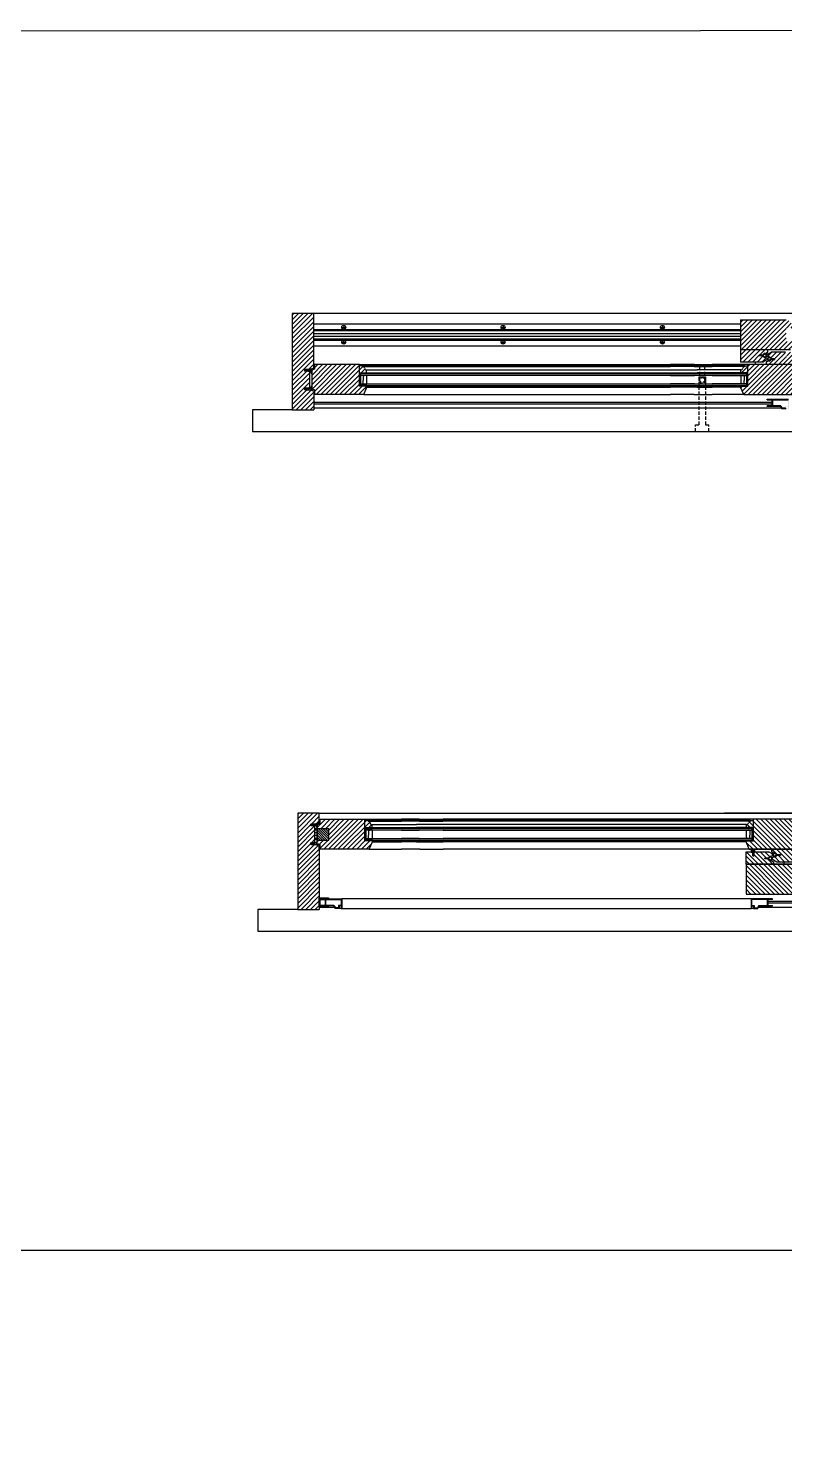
# Model space of a CAD drawing. Header units: inches. Extents: x 1985 to 11287, y 379 to 3234.
# Drawn here: x 8235.6 to 8292.5, y 1604.3 to 1711.7 of the extents above; entities that cross this region are included whole.
import ezdxf

# ---------------------------------------------------------------- set-up
doc = ezdxf.new("R2010")
doc.units = ezdxf.units.IN
doc.header["$MEASUREMENT"] = 0
doc.linetypes.add('HIDDEN', pattern=[0.375, 0.25, -0.125])
for name, color, linetype in [('glass 99', 6, 'CONTINUOUS'), ('glazing tape 99', 7, 'CONTINUOUS'), ('hardware 99', 94, 'CONTINUOUS'), ('hatch 99', 1, 'CONTINUOUS'), ('screen 99', 4, 'CONTINUOUS'), ('separation 99', 3, 'CONTINUOUS'), ('weatherstripping 99', 5, 'CONTINUOUS'), ('wood detail 99', 7, 'CONTINUOUS')]:
    doc.layers.add(name, color=color, linetype=linetype)
pattern_1 = [(45, (8644.52973, 883.1475), (-0.176776695, 0.176776695), [])]

msp = doc.modelspace()

# ---------------------------------------------------------------- hatches: boundary and pattern name
at = {"layer": 'glazing tape 99'}
h = msp.add_hatch(color=7, dxfattribs=at)
h.paths.add_polyline_path([(8260.520306, 1685.755416), (8261.020306, 1685.755416), (8261.020306, 1685.692916), (8260.520306, 1685.692916)])
h.paths.add_polyline_path([(8260.543806, 1684.817916), (8261.043806, 1684.817916), (8261.043806, 1684.755416), (8260.543806, 1684.755416)])
h = msp.add_hatch(color=7, dxfattribs=at)
h.paths.add_polyline_path([(8289.192304, 1685.755416), (8289.692304, 1685.755416), (8289.692304, 1685.692916), (8289.192304, 1685.692916)])
h.paths.add_polyline_path([(8289.168804, 1684.817916), (8289.668804, 1684.817916), (8289.668804, 1684.755416), (8289.168804, 1684.755416)])
h = msp.add_hatch(color=7, dxfattribs=at)
h.paths.add_polyline_path([(8261.436464, 1651.54186), (8260.936464, 1651.54186), (8260.936464, 1651.47936), (8261.436464, 1651.47936)])
h.paths.add_polyline_path([(8261.459964, 1650.60436), (8260.959964, 1650.60436), (8260.959964, 1650.54186), (8261.459964, 1650.54186)])
h = msp.add_hatch(color=7, dxfattribs=at)
h.paths.add_polyline_path([(8290.108463, 1651.54186), (8289.608463, 1651.54186), (8289.608463, 1651.47936), (8290.108463, 1651.47936)])
h.paths.add_polyline_path([(8290.084963, 1650.60436), (8289.584963, 1650.60436), (8289.584963, 1650.54186), (8290.084963, 1650.54186)])
at = {"layer": 'hardware 99'}
h = msp.add_hatch(dxfattribs=at)
h.set_pattern_fill('ANSI31', color=256, style=0)
h.set_pattern_definition([(135, (7938.22404, 355.7628), (0.088388348, 0.088388348), [])])
h.paths.add_polyline_path([(8257.300464, 1651.47936), (8257.300464, 1650.60436), (8258.175464, 1650.60436), (8258.175464, 1651.47936)])
at = {"layer": 'hatch 99'}
h = msp.add_hatch(dxfattribs=at)
h.set_pattern_fill('ANSI31', color=256, scale=2, style=0)
h.set_pattern_definition(pattern_1)
h.paths.add_polyline_path([(8257.043806, 1690.224166), (8255.418806, 1690.224166), (8255.418806, 1682.974166), (8257.043806, 1682.974166), (8257.043806, 1684.396041), (8256.715806, 1684.486916), (8256.356306, 1684.486916), (8256.356306, 1684.611916), (8256.715806, 1684.611916), (8256.715806, 1685.898916), (8256.356306, 1685.898916), (8256.356306, 1686.023916), (8256.715806, 1686.023916), (8257.043806, 1686.114791), (8257.043806, 1686.380416)])
h.paths.add_polyline_path([(8260.481291, 1686.380416), (8257.106306, 1686.380416), (8257.106306, 1686.036668), (8256.884306, 1685.974158), (8256.884306, 1684.536673), (8257.106306, 1684.474163), (8257.106306, 1684.130416), (8260.802734, 1684.130416), (8261.043806, 1684.692916), (8261.043806, 1684.755416), (8260.481291, 1684.755416)])
h.paths.add_polyline_path([(8260.864056, 1686.106916, 0.3507810593), (8260.720928, 1686.231916), (8260.707806, 1686.231916), (8260.707806, 1686.294416), (8260.481291, 1686.294416), (8260.481291, 1685.755416), (8261.020306, 1685.755416), (8261.020306, 1685.981916, -0.375199902)], flags=17)
h = msp.add_hatch(dxfattribs=at)
h.set_pattern_fill('ANSI31', color=256, scale=2, style=0)
h.set_pattern_definition(pattern_1)
h.paths.add_polyline_path([(8293.145304, 1689.356916, -0.375199902), (8292.989054, 1689.481916, 0.3507810593), (8292.845926, 1689.606916), (8292.832804, 1689.606916), (8292.832804, 1689.669416), (8292.60629, 1689.669416), (8292.60629, 1689.130416), (8293.145304, 1689.130416)], flags=17)
h.paths.add_polyline_path([(8292.60629, 1689.755416), (8289.168804, 1689.755416), (8289.168804, 1687.505416), (8292.927733, 1687.505416), (8293.168804, 1688.067916), (8293.168804, 1688.130416), (8292.60629, 1688.130416)])
h.paths.add_polyline_path([(8291.231304, 1687.317919), (8291.231304, 1687.505416), (8289.168804, 1687.505416), (8289.168804, 1686.567916), (8290.856297, 1686.567916), (8291.231304, 1686.784426), (8291.231304, 1686.834663), (8290.866918, 1687.045041), (8290.585594, 1687.045041), (8290.585594, 1687.107541), (8290.866918, 1687.107541)])
h.paths.add_polyline_path([(8293.168804, 1687.317916), (8292.656451, 1687.317916), (8292.656451, 1687.004309), (8292.562451, 1687.004309), (8292.562451, 1687.317916), (8291.481297, 1687.317916), (8291.106304, 1687.101413), (8291.106304, 1687.051169), (8291.470685, 1686.840795), (8291.752014, 1686.840795), (8291.752014, 1686.778295), (8291.470685, 1686.778295), (8291.106304, 1686.567919), (8291.106304, 1686.380416), (8293.168804, 1686.380416)])
h.paths.add_polyline_path([(8293.168804, 1686.380416), (8289.731318, 1686.380416), (8289.731318, 1684.755416), (8289.168804, 1684.755416), (8289.168804, 1684.692916), (8289.409876, 1684.130416), (8293.168804, 1684.130416)])
h.paths.add_polyline_path([(8289.731318, 1686.294416), (8289.501504, 1686.294416), (8289.501504, 1686.231916), (8289.489241, 1686.231916, 0.3512557704), (8289.349033, 1686.109727, -0.380557848), (8289.192304, 1685.981916), (8289.192304, 1685.755416), (8289.731318, 1685.755416)], flags=17)
h = msp.add_hatch(dxfattribs=at)
h.set_pattern_fill('ANSI31', color=256, scale=2, style=0)
h.set_pattern_definition([(45, (8644.52973, 885.12482), (-0.176776695, 0.176776695), [])])
h.paths.add_polyline_path([(8261.436464, 1651.76836, -0.380557848), (8261.279735, 1651.896172, 0.3512557705), (8261.139527, 1652.01836), (8261.127264, 1652.01836), (8261.127264, 1652.08086), (8260.89745, 1652.08086), (8260.89745, 1651.54186), (8261.436464, 1651.54186)], flags=17)
h.paths.add_polyline_path([(8260.89745, 1652.16686), (8257.522464, 1652.16686), (8257.522464, 1651.823112), (8257.300464, 1651.760602), (8257.300464, 1651.47936), (8258.175464, 1651.47936), (8258.175464, 1650.60436), (8257.300464, 1650.60436), (8257.300464, 1650.323118), (8257.522464, 1650.260608), (8257.522464, 1649.91686), (8261.218893, 1649.91686), (8261.459964, 1650.47936), (8261.459964, 1650.54186), (8260.89745, 1650.54186)])
h.paths.add_polyline_path([(8257.459964, 1652.63561), (8255.834964, 1652.63561), (8255.834964, 1645.38561), (8257.459964, 1645.38561), (8257.459964, 1650.182485), (8257.131964, 1650.27336), (8256.819464, 1650.27336), (8256.819464, 1650.39836), (8257.131964, 1650.39836), (8257.131964, 1651.68536), (8256.819464, 1651.68536), (8256.819464, 1651.81036), (8257.131964, 1651.81036), (8257.459964, 1651.901235)])
h = msp.add_hatch(dxfattribs=at)
h.set_pattern_fill('ANSI31', color=256, scale=2, style=0)
h.set_pattern_definition([(135, (7942.72404, 355.7628), (0.176776695, 0.176776695), [])])
h.paths.add_polyline_path([(8289.608463, 1651.76836, 0.375199902), (8289.764713, 1651.89336, -0.3507810594), (8289.907841, 1652.01836), (8289.920963, 1652.01836), (8289.920963, 1652.08086), (8290.147477, 1652.08086), (8290.147477, 1651.54186), (8289.608463, 1651.54186)], flags=17)
h.paths.add_polyline_path([(8290.147477, 1652.16686), (8293.584963, 1652.16686), (8293.584963, 1649.91686), (8289.826034, 1649.91686), (8289.584963, 1650.47936), (8289.584963, 1650.54186), (8290.147477, 1650.54186)])
h.paths.add_polyline_path([(8291.522463, 1649.729364), (8291.522463, 1649.91686), (8293.584963, 1649.91686), (8293.584963, 1648.97936), (8291.897469, 1648.97936), (8291.522463, 1649.19587), (8291.522463, 1649.246108), (8291.886849, 1649.456486), (8292.168173, 1649.456486), (8292.168173, 1649.518986), (8291.886849, 1649.518986)])
h.paths.add_polyline_path([(8289.584963, 1649.72936), (8290.097315, 1649.72936), (8290.097315, 1649.415753), (8290.191315, 1649.415753), (8290.191315, 1649.72936), (8291.272469, 1649.72936), (8291.647463, 1649.512858), (8291.647463, 1649.462614), (8291.283082, 1649.252239), (8291.001753, 1649.252239), (8291.001753, 1649.189739), (8291.283082, 1649.189739), (8291.647463, 1648.979364), (8291.647463, 1648.79186), (8289.584963, 1648.79186)])
h.paths.add_polyline_path([(8289.584963, 1648.79186), (8293.022448, 1648.79186), (8293.022448, 1647.16686), (8293.584963, 1647.16686), (8293.584963, 1647.10436), (8293.343891, 1646.54186), (8289.584963, 1646.54186)])
h.paths.add_polyline_path([(8293.022448, 1648.70586), (8293.252263, 1648.70586), (8293.252263, 1648.64336), (8293.264526, 1648.64336, -0.3512557705), (8293.404734, 1648.521172, 0.380557848), (8293.561463, 1648.39336), (8293.561463, 1648.16686), (8293.022448, 1648.16686)], flags=17)
at = {"layer": 'screen 99'}
h = msp.add_hatch(color=256, dxfattribs=at)
h.paths.add_polyline_path([(8291.168803, 1683.773416), (8291.168803, 1683.729916), (8291.538803, 1683.729916), (8291.538803, 1683.280916), (8291.168803, 1683.280916), (8291.168803, 1683.237416), (8292.179803, 1683.237416), (8292.28719, 1683.051416), (8292.597303, 1683.051416), (8292.597303, 1683.237416), (8292.747303, 1683.237416), (8292.747303, 1683.051416), (8292.790803, 1683.051416), (8292.790803, 1683.773416)])
h.paths.add_polyline_path([(8291.582303, 1683.280916), (8291.582303, 1683.729916), (8292.747303, 1683.729916), (8292.747303, 1683.280916), (8292.553803, 1683.280916), (8292.553803, 1683.094916), (8292.312305, 1683.094916), (8292.204918, 1683.280916)], flags=16)
msp.add_hatch(color=256, dxfattribs=at).paths.add_polyline_path([(8257.459964, 1646.26061), (8258.147464, 1646.26061), (8258.147464, 1646.19811), (8257.522464, 1646.19811), (8257.522464, 1645.63561), (8258.147464, 1645.63561), (8258.147464, 1645.57311), (8257.459964, 1645.57311)])
h = msp.add_hatch(color=256, dxfattribs=at)
h.paths.add_polyline_path([(8259.144464, 1646.18486), (8259.144464, 1645.46286), (8259.100964, 1645.46286), (8259.100964, 1645.64886), (8258.950964, 1645.64886), (8258.950964, 1645.46286), (8258.640851, 1645.46286), (8258.533464, 1645.64886), (8257.522464, 1645.64886), (8257.522464, 1645.69236), (8257.892464, 1645.69236), (8257.892464, 1646.14136), (8257.522464, 1646.14136), (8257.522464, 1646.18486)])
h.paths.add_polyline_path([(8259.100964, 1646.14136), (8257.935964, 1646.14136), (8257.935964, 1645.69236), (8258.558579, 1645.69236), (8258.665966, 1645.50636), (8258.907464, 1645.50636), (8258.907464, 1645.69236), (8259.100964, 1645.69236)], flags=16)
h = msp.add_hatch(color=256, dxfattribs=at)
h.paths.add_polyline_path([(8291.584964, 1646.18486), (8291.584964, 1646.14136), (8291.214964, 1646.14136), (8291.214964, 1645.69236), (8291.584964, 1645.69236), (8291.584964, 1645.64886), (8290.573964, 1645.64886), (8290.466577, 1645.46286), (8290.156464, 1645.46286), (8290.156464, 1645.64886), (8290.006464, 1645.64886), (8290.006464, 1645.46286), (8289.962964, 1645.46286), (8289.962964, 1646.18486)])
h.paths.add_polyline_path([(8291.171464, 1645.69236), (8291.171464, 1646.14136), (8290.006464, 1646.14136), (8290.006464, 1645.69236), (8290.199964, 1645.69236), (8290.199964, 1645.50636), (8290.441462, 1645.50636), (8290.548849, 1645.69236)], flags=16)
at = {"layer": 'weatherstripping 99'}
h = msp.add_hatch(dxfattribs=at)
h.set_pattern_fill('ANSI36', color=256, scale=0.125, angle=315, style=0)
h.set_pattern_definition([(90, (6700.031864, 1837.551663), (0.015625, 0.02734375), [0.0390625, -0.0078125, 0, -0.0078125])])
h.paths.add_polyline_path([(8290.253815, 1649.913694), (8290.253815, 1649.759253), (8290.003815, 1649.759253), (8290.003815, 1649.926796)])
msp.add_hatch(color=256, dxfattribs=at).paths.add_polyline_path([(8290.253815, 1649.759253), (8290.253815, 1649.72828), (8290.158294, 1649.728262), (8290.128567, 1649.694672), (8290.128567, 1649.634878), (8290.190816, 1649.678414), (8290.190816, 1649.650117), (8290.128567, 1649.606581), (8290.128567, 1649.527693), (8290.190815, 1649.571229), (8290.190815, 1649.542932), (8290.112067, 1649.476407), (8290.097315, 1649.476407), (8290.097315, 1649.72825), (8290.003815, 1649.728232), (8290.003815, 1649.759253)])

# ---------------------------------------------------------------- linework, layer by layer
at = {"layer": 'glass 99', "color": 6}
for p, q in [((8283.9022, 1685.692916), (8260.520306, 1685.692916)), ((8260.543806, 1684.817916), (8283.9022, 1684.817916)), ((8260.574991, 1684.817916), (8260.574991, 1685.692916)), ((8283.9022, 1685.567916), (8260.574991, 1685.567916)), ((8260.574991, 1684.942916), (8283.9022, 1684.942916)), ((8260.7583, 1685.537924), (8260.866082, 1685.567916)), ((8260.7583, 1685.537924), (8260.7583, 1685.192916)), ((8260.7583, 1684.972907), (8260.7583, 1685.192916)), ((8260.7583, 1684.972907), (8260.866082, 1684.942916)), ((8261.02268, 1685.567916), (8261.02268, 1684.942916)), ((8283.9022, 1685.692916), (8285.716436, 1685.692916)), ((8283.9022, 1685.567916), (8285.716436, 1685.567916)), ((8285.716436, 1684.942916), (8283.9022, 1684.942916)), ((8285.716436, 1684.817916), (8283.9022, 1684.817916)), ((8287.048529, 1685.692916), (8285.716436, 1685.692916)), ((8287.048529, 1685.567916), (8285.716436, 1685.567916)), ((8285.716436, 1684.942916), (8287.048529, 1684.942916)), ((8285.716436, 1684.817916), (8287.048529, 1684.817916)), ((8287.048529, 1685.692916), (8289.692304, 1685.692916)), ((8287.048529, 1685.567916), (8289.637618, 1685.567916)), ((8289.637618, 1684.942916), (8287.048529, 1684.942916)), ((8289.668804, 1684.817916), (8287.048529, 1684.817916)), ((8289.192304, 1685.567916), (8289.192304, 1684.942916)), ((8289.456684, 1685.537924), (8289.348902, 1685.567916)), ((8289.456684, 1684.972907), (8289.348902, 1684.942916)), ((8289.456684, 1685.537924), (8289.456684, 1685.192916)), ((8289.456684, 1684.972907), (8289.456684, 1685.192916)), ((8289.637618, 1684.817916), (8289.637618, 1685.692916)), ((8263.642739, 1651.47936), (8260.936464, 1651.47936)), ((8260.959964, 1650.60436), (8263.642739, 1650.60436)), ((8260.99115, 1650.60436), (8260.99115, 1651.47936)), ((8263.642739, 1651.35436), (8260.99115, 1651.35436)), ((8260.99115, 1650.72936), (8263.642739, 1650.72936)), ((8261.172084, 1651.324369), (8261.279867, 1651.35436)), ((8261.172084, 1651.324369), (8261.172084, 1650.97936)), ((8261.172084, 1650.759352), (8261.172084, 1650.97936)), ((8261.172084, 1650.759352), (8261.279867, 1650.72936)), ((8261.436464, 1651.35436), (8261.436464, 1650.72936)), ((8263.642739, 1651.47936), (8264.974832, 1651.47936)), ((8263.642739, 1651.35436), (8264.974832, 1651.35436)), ((8264.974832, 1650.72936), (8263.642739, 1650.72936)), ((8264.974832, 1650.60436), (8263.642739, 1650.60436)), ((8266.789068, 1651.47936), (8264.974832, 1651.47936)), ((8266.789068, 1651.35436), (8264.974832, 1651.35436)), ((8264.974832, 1650.72936), (8266.789068, 1650.72936)), ((8264.974832, 1650.60436), (8266.789068, 1650.60436)), ((8266.789068, 1651.47936), (8290.108463, 1651.47936)), ((8266.789068, 1651.35436), (8290.053777, 1651.35436)), ((8290.053777, 1650.72936), (8266.789068, 1650.72936)), ((8290.084963, 1650.60436), (8266.789068, 1650.60436)), ((8289.606088, 1651.35436), (8289.606088, 1650.72936)), ((8289.870469, 1651.324369), (8289.762686, 1651.35436)), ((8289.870469, 1650.759352), (8289.762686, 1650.72936)), ((8289.870469, 1651.324369), (8289.870469, 1650.97936)), ((8289.870469, 1650.759352), (8289.870469, 1650.97936)), ((8290.053777, 1650.60436), (8290.053777, 1651.47936))]:
    msp.add_line(p, q, dxfattribs=at)
at = {"layer": 'glazing tape 99', "color": 7}
for p, q in [((8260.520306, 1685.755416), (8260.520306, 1685.692916)), ((8261.020306, 1685.755416), (8261.020306, 1685.692916)), ((8289.192304, 1685.755416), (8289.192304, 1685.692916)), ((8289.692304, 1685.755416), (8289.692304, 1685.692916)), ((8260.936464, 1651.54186), (8260.936464, 1651.47936)), ((8261.436464, 1651.54186), (8261.436464, 1651.47936)), ((8289.608463, 1651.54186), (8289.608463, 1651.47936)), ((8290.108463, 1651.54186), (8290.108463, 1651.47936))]:
    msp.add_line(p, q, dxfattribs=at)
at = {"layer": 'glazing tape 99'}
for p, q in [((8261.020306, 1685.692916), (8260.520306, 1685.692916)), ((8260.543806, 1684.817916), (8260.543806, 1684.755416)), ((8261.043806, 1684.817916), (8260.543806, 1684.817916)), ((8261.043806, 1684.817916), (8261.043806, 1684.755416)), ((8289.168804, 1684.817916), (8289.668804, 1684.817916)), ((8289.168804, 1684.817916), (8289.168804, 1684.755416)), ((8289.692304, 1685.692916), (8289.192304, 1685.692916)), ((8289.668804, 1684.817916), (8289.668804, 1684.755416)), ((8260.936464, 1651.47936), (8261.436464, 1651.47936)), ((8260.959964, 1650.60436), (8260.959964, 1650.54186)), ((8261.459964, 1650.60436), (8260.959964, 1650.60436)), ((8261.459964, 1650.60436), (8261.459964, 1650.54186)), ((8289.584963, 1650.60436), (8289.584963, 1650.54186)), ((8289.584963, 1650.60436), (8290.084963, 1650.60436)), ((8289.608463, 1651.47936), (8290.108463, 1651.47936)), ((8290.084963, 1650.60436), (8290.084963, 1650.54186))]:
    msp.add_line(p, q, dxfattribs=at)
at = {"layer": 'hardware 99'}
for p, q in [((8257.043806, 1689.455416), (8289.168804, 1689.455416)), ((8259.143806, 1689.185416), (8259.443806, 1689.185416)), ((8259.293806, 1689.335416), (8259.293806, 1689.035416)), ((8271.143806, 1689.185416), (8271.443806, 1689.185416)), ((8271.293806, 1689.335416), (8271.293806, 1689.035416)), ((8283.143806, 1689.185416), (8283.443806, 1689.185416)), ((8283.293806, 1689.335416), (8283.293806, 1689.035416)), ((8257.043806, 1689.035416), (8289.168804, 1689.035416)), ((8257.043806, 1688.945416), (8289.168804, 1688.945416)), ((8257.043806, 1688.730416), (8289.168804, 1688.730416)), ((8257.043806, 1688.530416), (8289.168804, 1688.530416)), ((8257.043806, 1688.315416), (8289.168804, 1688.315416)), ((8257.043806, 1688.225416), (8289.168804, 1688.225416)), ((8259.143806, 1688.075416), (8259.443806, 1688.075416)), ((8259.293806, 1687.925416), (8259.293806, 1688.225416)), ((8271.143806, 1688.075416), (8271.443806, 1688.075416)), ((8271.293806, 1687.925416), (8271.293806, 1688.225416)), ((8283.143806, 1688.075416), (8283.443806, 1688.075416)), ((8283.293806, 1687.925416), (8283.293806, 1688.225416)), ((8257.043806, 1687.805416), (8289.168804, 1687.805416)), ((8257.522464, 1651.86686), (8257.335893, 1651.86686)), ((8257.300464, 1651.44686), (8257.131964, 1651.44686)), ((8257.300464, 1651.35686), (8257.131964, 1651.35686)), ((8257.300464, 1651.14186), (8257.131964, 1651.14186)), ((8257.300464, 1650.94186), (8257.131964, 1650.94186)), ((8257.300464, 1650.72686), (8257.131964, 1650.72686)), ((8257.300464, 1650.63686), (8257.131964, 1650.63686)), ((8257.300464, 1651.47936), (8257.300464, 1650.60436)), ((8257.522464, 1650.21686), (8257.335893, 1650.21686))]:
    msp.add_line(p, q, dxfattribs=at)
for centre in [(8259.293806, 1689.185416), (8271.293806, 1689.185416), (8283.293806, 1689.185416), (8259.293806, 1688.075416), (8271.293806, 1688.075416), (8283.293806, 1688.075416)]:
    msp.add_circle(centre, 0.15, dxfattribs=at)
at = {"layer": 'screen 99'}
for p, q in [((8291.168803, 1683.773416), (8292.790803, 1683.773416)), ((8291.168803, 1683.729916), (8291.168803, 1683.773416)), ((8291.168803, 1683.729916), (8291.538803, 1683.729916)), ((8291.538803, 1683.729916), (8291.538803, 1683.280916)), ((8291.582303, 1683.729916), (8292.747303, 1683.729916)), ((8291.582303, 1683.729916), (8291.582303, 1683.280916)), ((8257.043806, 1683.567916), (8291.538803, 1683.567916)), ((8257.043806, 1683.442916), (8291.538803, 1683.442916)), ((8257.043806, 1683.130416), (8292.241579, 1683.130416)), ((8291.538803, 1683.280916), (8291.168803, 1683.280916)), ((8291.168803, 1683.237416), (8291.168803, 1683.280916)), ((8292.179803, 1683.237416), (8291.168803, 1683.237416)), ((8292.204918, 1683.280916), (8291.582303, 1683.280916)), ((8292.179803, 1683.237416), (8292.28719, 1683.051416)), ((8292.204918, 1683.280916), (8292.312305, 1683.094916)), ((8292.597303, 1683.051416), (8292.28719, 1683.051416)), ((8292.553803, 1683.094916), (8292.312305, 1683.094916)), ((8257.459964, 1645.57311), (8257.459964, 1646.26061)), ((8257.459964, 1646.26061), (8258.147464, 1646.26061)), ((8257.522464, 1645.63561), (8257.522464, 1646.19811)), ((8257.522464, 1646.19811), (8258.147464, 1646.19811)), ((8257.522464, 1646.18486), (8259.144464, 1646.18486)), ((8257.522464, 1646.14136), (8257.522464, 1646.18486)), ((8257.522464, 1646.14136), (8257.892464, 1646.14136)), ((8257.892464, 1646.14136), (8257.892464, 1645.69236)), ((8257.935964, 1646.14136), (8259.100964, 1646.14136)), ((8257.935964, 1646.14136), (8257.935964, 1645.69236)), ((8258.147464, 1646.26061), (8258.147464, 1646.19811)), ((8259.100964, 1646.14136), (8259.100964, 1645.69236)), ((8259.144464, 1646.18486), (8259.144464, 1645.46286)), ((8289.962964, 1646.18486), (8259.144464, 1646.18486)), ((8291.584964, 1646.18486), (8289.962964, 1646.18486)), ((8289.962964, 1646.18486), (8289.962964, 1645.46286)), ((8291.171464, 1646.14136), (8290.006464, 1646.14136)), ((8290.006464, 1646.14136), (8290.006464, 1645.69236)), ((8291.171464, 1646.14136), (8291.171464, 1645.69236)), ((8291.584964, 1646.14136), (8291.214964, 1646.14136)), ((8291.214964, 1646.14136), (8291.214964, 1645.69236)), ((8291.584964, 1646.14136), (8291.584964, 1646.18486)), ((8257.459964, 1645.57311), (8258.147464, 1645.57311)), ((8258.595241, 1645.54186), (8257.459964, 1645.54186)), ((8257.892464, 1645.69236), (8257.522464, 1645.69236)), ((8257.522464, 1645.64886), (8257.522464, 1645.69236)), ((8258.533464, 1645.64886), (8257.522464, 1645.64886)), ((8257.522464, 1645.63561), (8258.147464, 1645.63561)), ((8258.558579, 1645.69236), (8257.935964, 1645.69236)), ((8258.147464, 1645.57311), (8258.147464, 1645.63561)), ((8258.533464, 1645.64886), (8258.640851, 1645.46286)), ((8258.558579, 1645.69236), (8258.665966, 1645.50636)), ((8258.950964, 1645.46286), (8258.640851, 1645.46286)), ((8258.907464, 1645.50636), (8258.665966, 1645.50636)), ((8258.907464, 1645.69236), (8258.907464, 1645.50636)), ((8259.100964, 1645.69236), (8258.907464, 1645.69236)), ((8258.950964, 1645.64886), (8258.950964, 1645.46286)), ((8259.100964, 1645.64886), (8258.950964, 1645.64886)), ((8259.100964, 1645.46286), (8258.950964, 1645.46286)), ((8259.100964, 1645.64886), (8259.100964, 1645.46286)), ((8259.100964, 1645.46286), (8259.144464, 1645.46286)), ((8259.144464, 1645.46286), (8289.962964, 1645.46286)), ((8290.006464, 1645.46286), (8289.962964, 1645.46286)), ((8290.006464, 1645.69236), (8290.199964, 1645.69236)), ((8290.006464, 1645.64886), (8290.006464, 1645.46286)), ((8290.006464, 1645.64886), (8290.156464, 1645.64886)), ((8290.156464, 1645.46286), (8290.006464, 1645.46286)), ((8290.156464, 1645.64886), (8290.156464, 1645.46286)), ((8290.156464, 1645.46286), (8290.466577, 1645.46286)), ((8290.199964, 1645.69236), (8290.199964, 1645.50636)), ((8290.199964, 1645.50636), (8290.441462, 1645.50636)), ((8290.548849, 1645.69236), (8290.441462, 1645.50636)), ((8290.573964, 1645.64886), (8290.466577, 1645.46286)), ((8333.209961, 1645.54186), (8290.512188, 1645.54186)), ((8290.548849, 1645.69236), (8291.171464, 1645.69236)), ((8290.573964, 1645.64886), (8291.584964, 1645.64886)), ((8333.209961, 1645.97936), (8291.214964, 1645.97936)), ((8333.209961, 1645.85436), (8291.214964, 1645.85436)), ((8291.214964, 1645.69236), (8291.584964, 1645.69236)), ((8291.584964, 1645.64886), (8291.584964, 1645.69236))]:
    msp.add_line(p, q, dxfattribs=at)
at = {"layer": 'separation 99'}
msp.add_line((7876.573778, 1619.734283), (8423.821836, 1619.734283), dxfattribs=at)
at = {"layer": 'separation 99', "color": 3}
msp.add_lwpolyline([(7876.573778, 1711.403795), (8777.601674, 1711.674663), (8777.601674, 1473.992733), (7876.573778, 1473.721864)], close=True, dxfattribs=at)
at = {"layer": 'weatherstripping 99'}
for p, q in [((8290.585594, 1687.076291), (8290.866844, 1687.076291)), ((8256.445749, 1686.023916), (8256.734979, 1686.023916)), ((8256.445749, 1686.023916), (8256.445749, 1685.960916)), ((8256.445749, 1685.960916), (8256.504018, 1685.902647)), ((8256.488176, 1685.960916), (8256.57291, 1685.960916)), ((8256.488176, 1685.960916), (8256.546445, 1685.902647)), ((8256.504018, 1685.902647), (8256.546445, 1685.902647)), ((8256.57291, 1685.960916), (8256.631179, 1685.902647)), ((8256.615336, 1685.960916), (8256.715749, 1685.960916)), ((8256.615336, 1685.960916), (8256.673605, 1685.902647)), ((8256.631179, 1685.902647), (8256.673605, 1685.902647)), ((8256.715749, 1685.960916), (8256.715749, 1685.922647)), ((8256.734979, 1686.023916), (8256.92584, 1686.082107)), ((8256.735749, 1685.902647), (8256.755749, 1685.902647)), ((8256.775749, 1685.960916), (8256.775749, 1685.922647)), ((8256.92584, 1686.082107), (8256.836402, 1686.023916)), ((8256.878634, 1685.971791), (8256.878634, 1685.723916)), ((8291.752014, 1686.809545), (8291.470764, 1686.809545)), ((8256.878537, 1684.786916), (8256.851397, 1684.683405)), ((8256.878634, 1685.723916), (8256.851494, 1685.827426)), ((8256.878537, 1684.53904), (8256.878537, 1684.786916)), ((8256.445652, 1684.549916), (8256.503921, 1684.608185)), ((8256.445652, 1684.486916), (8256.445652, 1684.549916)), ((8256.445652, 1684.486916), (8256.734882, 1684.486916)), ((8256.488078, 1684.549916), (8256.546347, 1684.608185)), ((8256.488078, 1684.549916), (8256.572813, 1684.549916)), ((8256.503921, 1684.608185), (8256.546347, 1684.608185)), ((8256.572813, 1684.549916), (8256.631082, 1684.608185)), ((8256.615239, 1684.549916), (8256.673508, 1684.608185)), ((8256.615239, 1684.549916), (8256.715652, 1684.549916)), ((8256.631082, 1684.608185), (8256.673508, 1684.608185)), ((8256.715652, 1684.549916), (8256.715652, 1684.588185)), ((8256.734882, 1684.486916), (8256.92575, 1684.428749)), ((8256.735652, 1684.608185), (8256.755652, 1684.608185)), ((8256.775652, 1684.549916), (8256.775652, 1684.588185)), ((8256.92575, 1684.428749), (8256.836305, 1684.486916)), ((8256.86181, 1651.81036), (8257.15104, 1651.81036)), ((8256.86181, 1651.81036), (8256.86181, 1651.74736)), ((8256.86181, 1651.74736), (8256.920079, 1651.689091)), ((8256.904237, 1651.74736), (8256.988971, 1651.74736)), ((8256.904237, 1651.74736), (8256.962506, 1651.689091)), ((8256.920079, 1651.689091), (8256.962506, 1651.689091)), ((8256.988971, 1651.74736), (8257.04724, 1651.689091)), ((8257.031397, 1651.74736), (8257.13181, 1651.74736)), ((8257.031397, 1651.74736), (8257.089666, 1651.689091)), ((8257.04724, 1651.689091), (8257.089666, 1651.689091)), ((8257.13181, 1651.74736), (8257.13181, 1651.709091)), ((8257.15104, 1651.81036), (8257.341908, 1651.868527)), ((8257.15181, 1651.689091), (8257.17181, 1651.689091)), ((8257.19181, 1651.74736), (8257.19181, 1651.709091)), ((8257.341908, 1651.868527), (8257.252463, 1651.81036)), ((8257.294695, 1651.51036), (8257.267555, 1651.613871)), ((8257.294695, 1651.758235), (8257.294695, 1651.51036)), ((8257.294792, 1650.57336), (8257.267652, 1650.46985)), ((8257.294792, 1650.325485), (8257.294792, 1650.57336)), ((8256.861908, 1650.33636), (8256.920177, 1650.394629)), ((8256.861908, 1650.27336), (8256.861908, 1650.33636)), ((8256.861908, 1650.27336), (8257.151138, 1650.27336)), ((8256.904334, 1650.33636), (8256.962603, 1650.394629)), ((8256.904334, 1650.33636), (8256.989068, 1650.33636)), ((8256.920177, 1650.394629), (8256.962603, 1650.394629)), ((8256.989068, 1650.33636), (8257.047337, 1650.394629)), ((8257.031495, 1650.33636), (8257.089764, 1650.394629)), ((8257.031495, 1650.33636), (8257.131908, 1650.33636)), ((8257.047337, 1650.394629), (8257.089764, 1650.394629)), ((8257.131908, 1650.33636), (8257.131908, 1650.374629)), ((8257.151138, 1650.27336), (8257.341998, 1650.215169)), ((8257.151908, 1650.394629), (8257.171908, 1650.394629)), ((8257.191908, 1650.33636), (8257.191908, 1650.374629)), ((8257.341998, 1650.215169), (8257.252561, 1650.27336)), ((8290.003815, 1649.728232), (8290.003815, 1649.926796)), ((8290.003815, 1649.926796), (8290.253815, 1649.926796)), ((8290.003815, 1649.759253), (8290.253815, 1649.759253)), ((8290.097315, 1649.72825), (8290.003815, 1649.728232)), ((8290.097315, 1649.72825), (8290.097315, 1649.476407)), ((8290.112067, 1649.476407), (8290.097315, 1649.476407)), ((8290.097315, 1649.476407), (8290.112067, 1649.476407)), ((8290.112067, 1649.476407), (8290.190815, 1649.542932)), ((8290.158294, 1649.728262), (8290.128567, 1649.694672)), ((8290.128567, 1649.694672), (8290.128567, 1649.634878)), ((8290.128567, 1649.634878), (8290.190816, 1649.678414)), ((8290.128567, 1649.606581), (8290.190816, 1649.650117)), ((8290.128567, 1649.606581), (8290.128567, 1649.527693)), ((8290.128567, 1649.527693), (8290.190815, 1649.571229)), ((8290.253815, 1649.72828), (8290.158294, 1649.728262)), ((8290.190815, 1649.542932), (8290.190815, 1649.571229)), ((8290.190816, 1649.650117), (8290.190816, 1649.678414)), ((8290.253815, 1649.72828), (8290.253815, 1649.926796)), ((8292.168173, 1649.487736), (8291.886923, 1649.487736)), ((8291.001753, 1649.220989), (8291.283003, 1649.220989))]:
    msp.add_line(p, q, dxfattribs=at)
for centre, radius, start, end in [((8291.023094, 1687.076291), 0.15625, 94.19804756, 265.80195244), ((8291.016231, 1687.16979), 0.0625, 29.91128578, 94.19804756), ((8291.016231, 1686.982793), 0.0625, 265.80195244, 330.08871422), ((8290.853706, 1687.076291), 0.25, 330.08871422, 29.91128578), ((8291.483902, 1686.809545), 0.25, 150.08871422, 209.91128578), ((8291.321377, 1686.903043), 0.0625, 85.80195244, 150.08871422), ((8291.314514, 1686.809545), 0.15625, 274.19804756, 85.80195244), ((8256.735749, 1685.922647), 0.02, 180, 270), ((8256.755749, 1685.922647), 0.02, 270, 0), ((8256.652485, 1685.802739), 0.200534, 7.07143713, 52.07143713), ((8256.821085, 1685.968335), 0.057652, 3.43645262, 74.59278822), ((8291.321377, 1686.716046), 0.0625, 209.91128578, 274.19804756), ((8256.735652, 1684.588185), 0.02, 90, 180), ((8256.755652, 1684.588185), 0.02, 0, 90), ((8256.652388, 1684.708092), 0.200534, 307.92856287, 352.92856287), ((8256.820988, 1684.542496), 0.057652, 285.40721178, 356.56354738), ((8257.15181, 1651.709091), 0.02, 180, 270), ((8257.17181, 1651.709091), 0.02, 270, 0), ((8257.068547, 1651.589184), 0.200534, 7.07143713, 52.07143713), ((8257.237146, 1651.75478), 0.057652, 3.43645262, 74.59278822), ((8257.068644, 1650.494537), 0.200534, 307.92856287, 352.92856287), ((8257.151908, 1650.374629), 0.02, 90, 180), ((8257.171908, 1650.374629), 0.02, 0, 90), ((8257.237244, 1650.328941), 0.057652, 285.40721178, 356.56354738), ((8291.439253, 1649.220989), 0.15625, 94.19804756, 265.80195244), ((8291.43239, 1649.314488), 0.0625, 29.91128578, 94.19804756), ((8291.269865, 1649.220989), 0.25, 330.08871422, 29.91128578), ((8291.90006, 1649.487736), 0.25, 150.08871422, 209.91128578), ((8291.737536, 1649.581234), 0.0625, 85.80195244, 150.08871422), ((8291.737536, 1649.394237), 0.0625, 209.91128578, 274.19804756), ((8291.730673, 1649.487736), 0.15625, 274.19804756, 85.80195244), ((8291.43239, 1649.127491), 0.0625, 265.80195244, 330.08871422)]:
    msp.add_arc(centre, radius, start, end, dxfattribs=at)
at = {"layer": 'wood detail 99', "color": 0}
for p, q in [((8255.418806, 1690.224166), (8255.418806, 1682.974166)), ((8257.043806, 1690.224166), (8255.418806, 1690.224166)), ((8257.043806, 1686.114791), (8257.043806, 1690.224166)), ((8255.418806, 1689.755416), (8255.418806, 1687.942916)), ((8255.418806, 1689.755416), (8255.418806, 1687.942916)), ((8255.418806, 1688.817916), (8255.418806, 1687.942916)), ((8255.418806, 1688.817916), (8255.418806, 1687.942916)), ((8292.927733, 1687.505416), (8289.168804, 1687.505416)), ((8292.927733, 1687.505416), (8289.168804, 1687.505416)), ((8292.562451, 1687.317916), (8291.481297, 1687.317916)), ((8290.856297, 1686.567916), (8289.168804, 1686.567916)), ((8293.168804, 1686.380416), (8289.731318, 1686.380416)), ((8293.168804, 1686.380416), (8289.731318, 1686.380416)), ((8260.802734, 1684.130416), (8257.106306, 1684.130416)), ((8289.409876, 1684.130416), (8293.168804, 1684.130416)), ((8257.459964, 1652.63561), (8255.834964, 1652.63561)), ((8256.782055, 1652.63561), (8255.834964, 1652.63561)), ((8255.834964, 1652.63561), (8255.834964, 1645.38561)), ((8289.584963, 1652.63561), (8287.959963, 1652.63561)), ((8255.834964, 1651.66686), (8255.834964, 1650.35436)), ((8255.834964, 1651.66686), (8255.834964, 1650.35436)), ((8257.522464, 1652.16686), (8260.89745, 1652.16686)), ((8255.834964, 1651.22936), (8255.834964, 1650.35436)), ((8255.834964, 1651.22936), (8255.834964, 1650.35436)), ((8261.218893, 1649.91686), (8257.522464, 1649.91686)), ((8289.584963, 1649.72936), (8290.097316, 1649.72936)), ((8289.826034, 1649.91686), (8293.584963, 1649.91686)), ((8289.826034, 1649.91686), (8293.584963, 1649.91686)), ((8290.191315, 1649.72936), (8291.272469, 1649.72936)), ((8289.584963, 1648.79186), (8293.022448, 1648.79186)), ((8289.584963, 1648.79186), (8293.022448, 1648.79186)), ((8291.897469, 1648.97936), (8293.584963, 1648.97936))]:
    msp.add_line(p, q, dxfattribs=at)
at = {"layer": 'wood detail 99'}
for p, q in [((8325.293803, 1690.224166), (8257.043806, 1690.224166)), ((8289.168804, 1689.755416), (8289.168804, 1687.505416)), ((8289.168804, 1689.755416), (8292.60629, 1689.755416)), ((8289.168804, 1687.505416), (8289.168804, 1686.567916)), ((8290.585594, 1687.107541), (8290.585594, 1687.045041)), ((8290.812792, 1687.076291), (8291.231304, 1687.317919)), ((8290.812792, 1687.076291), (8291.231304, 1686.834663)), ((8290.812792, 1687.076291), (8291.231304, 1686.834663)), ((8291.106304, 1687.101413), (8291.481297, 1687.317916)), ((8291.106304, 1687.051169), (8291.106304, 1687.101413)), ((8291.106304, 1687.051169), (8291.106304, 1687.101413)), ((8291.106304, 1687.051172), (8291.106304, 1687.10141)), ((8291.106304, 1687.051169), (8291.524811, 1686.809545)), ((8291.106304, 1687.051169), (8291.470685, 1686.840795)), ((8291.168803, 1687.137497), (8291.168803, 1687.281834)), ((8291.231304, 1687.317919), (8291.231304, 1687.505416)), ((8256.356306, 1686.023916), (8256.356306, 1685.898916)), ((8256.715806, 1686.023916), (8256.356306, 1686.023916)), ((8256.715806, 1685.898916), (8256.356306, 1685.898916)), ((8257.043806, 1686.114791), (8256.715806, 1686.023916)), ((8256.715806, 1685.898916), (8256.715806, 1684.611916)), ((8257.106306, 1686.036668), (8256.884306, 1685.974158)), ((8256.884306, 1685.974158), (8256.884306, 1684.536673)), ((8257.043806, 1686.380416), (8257.043806, 1686.114791)), ((8260.481291, 1686.380416), (8257.106306, 1686.380416)), ((8257.106306, 1686.380416), (8257.106306, 1686.036668)), ((8260.481291, 1686.380416), (8283.9022, 1686.380416)), ((8260.707806, 1686.294416), (8283.9022, 1686.294416)), ((8260.707806, 1686.231916), (8283.9022, 1686.231916)), ((8261.020306, 1685.981916), (8283.9022, 1685.981916)), ((8285.716436, 1686.380416), (8283.9022, 1686.380416)), ((8285.689651, 1686.294416), (8283.9022, 1686.294416)), ((8285.689651, 1686.231916), (8283.9022, 1686.231916)), ((8283.9022, 1685.981916), (8285.912865, 1685.981916)), ((8285.689651, 1686.294416), (8287.048529, 1686.294416)), ((8285.689651, 1686.231916), (8287.048529, 1686.231916)), ((8285.716436, 1686.380416), (8287.048529, 1686.380416)), ((8287.048529, 1685.981916), (8285.912865, 1685.981916)), ((8289.731318, 1686.380416), (8287.048529, 1686.380416)), ((8289.501504, 1686.294416), (8287.048529, 1686.294416)), ((8289.501504, 1686.231916), (8287.048529, 1686.231916)), ((8289.192304, 1685.981916), (8287.048529, 1685.981916)), ((8290.293803, 1686.380416), (8290.293803, 1686.567916)), ((8291.231304, 1686.784426), (8290.856297, 1686.567916)), ((8291.231304, 1686.784426), (8290.856297, 1686.567916)), ((8291.524811, 1686.809545), (8291.106304, 1686.567919)), ((8291.470685, 1686.778295), (8291.106304, 1686.567919)), ((8291.106304, 1686.567919), (8291.106304, 1686.380416)), ((8291.231304, 1686.834663), (8291.231304, 1686.784426)), ((8291.231304, 1686.834663), (8291.231304, 1686.784426)), ((8291.752014, 1686.778295), (8291.752014, 1686.840795)), ((8256.884306, 1685.701685), (8256.884306, 1685.801434)), ((8261.020306, 1685.755416), (8283.9022, 1685.755416)), ((8283.9022, 1685.755416), (8285.912865, 1685.755416)), ((8287.048529, 1685.755416), (8285.912865, 1685.755416)), ((8289.192304, 1685.755416), (8287.048529, 1685.755416)), ((8256.356306, 1684.611916), (8256.356306, 1684.486916)), ((8256.715806, 1684.611916), (8256.356306, 1684.611916)), ((8256.715806, 1684.486916), (8256.356306, 1684.486916)), ((8257.043806, 1684.396041), (8256.715806, 1684.486916)), ((8257.106306, 1684.474163), (8256.884306, 1684.536673)), ((8257.043806, 1684.396041), (8257.043806, 1682.974166)), ((8257.106306, 1684.474163), (8257.106306, 1684.130416)), ((8261.043806, 1684.755416), (8260.481291, 1684.755416)), ((8260.802734, 1684.130416), (8283.9022, 1684.130416)), ((8261.043806, 1684.692916), (8261.043806, 1684.755416)), ((8283.9022, 1684.755416), (8261.043806, 1684.755416)), ((8283.9022, 1684.755416), (8285.912865, 1684.755416)), ((8285.671793, 1684.130416), (8283.9022, 1684.130416)), ((8285.671793, 1684.130416), (8287.048529, 1684.130416)), ((8287.048529, 1684.755416), (8285.912865, 1684.755416)), ((8287.048529, 1684.755416), (8289.168804, 1684.755416)), ((8289.409876, 1684.130416), (8287.048529, 1684.130416)), ((8289.168804, 1684.755416), (8289.731318, 1684.755416)), ((8289.168804, 1684.692916), (8289.168804, 1684.755416)), ((8255.418806, 1682.974166), (8252.418806, 1682.974166)), ((8252.418806, 1682.974166), (8252.418806, 1681.349166)), ((8255.418806, 1682.974166), (8257.043806, 1682.974166)), ((8255.418806, 1682.974166), (8255.418806, 1682.974166)), ((8252.418806, 1681.349166), (8398.1063, 1681.349166)), ((8257.459964, 1651.901235), (8257.459964, 1652.63561)), ((8257.459964, 1652.63561), (8361.834961, 1652.63561)), ((8393.95996, 1652.63561), (8289.584963, 1652.63561)), ((8256.819464, 1651.68536), (8256.819464, 1651.81036)), ((8257.131964, 1651.81036), (8256.819464, 1651.81036)), ((8257.131964, 1651.68536), (8256.819464, 1651.68536)), ((8257.459964, 1651.901235), (8257.131964, 1651.81036)), ((8257.131964, 1650.39836), (8257.131964, 1651.68536)), ((8257.522464, 1651.823112), (8257.300464, 1651.760602)), ((8257.300464, 1650.323118), (8257.300464, 1651.760602)), ((8257.522464, 1651.823112), (8257.522464, 1652.16686)), ((8260.89745, 1652.16686), (8263.642739, 1652.16686)), ((8261.127264, 1652.08086), (8263.642739, 1652.08086)), ((8261.127264, 1652.01836), (8263.642739, 1652.01836)), ((8261.436464, 1651.76836), (8263.642739, 1651.76836)), ((8261.436464, 1651.54186), (8263.642739, 1651.54186)), ((8264.974832, 1652.16686), (8263.642739, 1652.16686)), ((8265.001618, 1652.08086), (8263.642739, 1652.08086)), ((8265.001618, 1652.01836), (8263.642739, 1652.01836)), ((8263.642739, 1651.76836), (8264.778403, 1651.76836)), ((8263.642739, 1651.54186), (8264.778403, 1651.54186)), ((8266.789068, 1651.76836), (8264.778403, 1651.76836)), ((8266.789068, 1651.54186), (8264.778403, 1651.54186)), ((8264.974832, 1652.16686), (8266.789068, 1652.16686)), ((8265.001618, 1652.08086), (8266.789068, 1652.08086)), ((8265.001618, 1652.01836), (8266.789068, 1652.01836)), ((8290.147477, 1652.16686), (8266.789068, 1652.16686)), ((8289.920963, 1652.08086), (8266.789068, 1652.08086)), ((8289.920963, 1652.01836), (8266.789068, 1652.01836)), ((8289.608463, 1651.76836), (8266.789068, 1651.76836)), ((8289.608463, 1651.54186), (8266.789068, 1651.54186)), ((8293.584963, 1652.16686), (8290.147477, 1652.16686)), ((8257.300464, 1651.47936), (8258.175464, 1651.47936)), ((8257.300464, 1650.60436), (8258.175464, 1650.60436)), ((8257.300464, 1650.595591), (8257.300464, 1650.495842)), ((8258.175464, 1650.60436), (8258.175464, 1651.47936)), ((8261.459964, 1650.54186), (8260.89745, 1650.54186)), ((8263.642739, 1650.54186), (8261.459964, 1650.54186)), ((8261.459964, 1650.47936), (8261.459964, 1650.54186)), ((8263.642739, 1650.54186), (8264.778403, 1650.54186)), ((8266.789068, 1650.54186), (8264.778403, 1650.54186)), ((8266.789068, 1650.54186), (8289.584963, 1650.54186)), ((8289.584963, 1650.47936), (8289.584963, 1650.54186)), ((8289.584963, 1650.54186), (8290.147477, 1650.54186)), ((8256.819464, 1650.27336), (8256.819464, 1650.39836)), ((8257.131964, 1650.39836), (8256.819464, 1650.39836)), ((8257.131964, 1650.27336), (8256.819464, 1650.27336)), ((8257.459964, 1650.182485), (8257.131964, 1650.27336)), ((8257.522464, 1650.260608), (8257.300464, 1650.323118)), ((8257.459964, 1649.91686), (8257.459964, 1650.182485)), ((8257.459964, 1650.182485), (8257.459964, 1645.38561)), ((8257.522464, 1649.91686), (8257.522464, 1650.260608)), ((8261.218893, 1649.91686), (8263.642739, 1649.91686)), ((8265.019475, 1649.91686), (8263.642739, 1649.91686)), ((8265.019475, 1649.91686), (8266.789068, 1649.91686)), ((8289.826034, 1649.91686), (8266.789068, 1649.91686)), ((8289.584963, 1648.79186), (8289.584963, 1649.72936)), ((8293.584963, 1649.91686), (8289.826034, 1649.91686)), ((8290.097316, 1649.72936), (8290.097315, 1649.476407)), ((8290.097315, 1649.415753), (8290.097315, 1649.72825)), ((8290.191315, 1649.415753), (8290.191315, 1649.72936)), ((8291.647463, 1649.462614), (8291.228955, 1649.220989)), ((8291.647463, 1649.462614), (8291.228955, 1649.220989)), ((8291.647463, 1649.512858), (8291.272469, 1649.72936)), ((8291.647463, 1649.512858), (8291.272469, 1649.72936)), ((8291.647463, 1649.512858), (8291.272469, 1649.72936)), ((8291.647463, 1649.462614), (8291.283082, 1649.252239)), ((8291.522463, 1649.729364), (8291.522463, 1649.91686)), ((8291.940975, 1649.487736), (8291.522463, 1649.729364)), ((8291.940975, 1649.487736), (8291.522463, 1649.729364)), ((8291.940975, 1649.487736), (8291.522463, 1649.729364)), ((8291.940975, 1649.487736), (8291.522463, 1649.246108)), ((8291.940975, 1649.487736), (8291.522463, 1649.246108)), ((8291.940975, 1649.487736), (8291.522463, 1649.246108)), ((8291.584964, 1649.548941), (8291.584964, 1649.693279)), ((8291.647463, 1649.462614), (8291.647463, 1649.512858)), ((8291.647463, 1649.462614), (8291.647463, 1649.512858)), ((8291.647463, 1649.462614), (8291.647463, 1649.512858)), ((8291.647463, 1649.462617), (8291.647463, 1649.512855)), ((8292.168173, 1649.518986), (8292.168173, 1649.456486)), ((8293.022448, 1648.79186), (8289.584963, 1648.79186)), ((8289.584963, 1648.79186), (8289.584963, 1646.54186)), ((8291.001753, 1649.189739), (8291.001753, 1649.252239)), ((8291.228955, 1649.220989), (8291.647463, 1648.979364)), ((8291.228955, 1649.220989), (8291.647463, 1648.979364)), ((8291.283082, 1649.189739), (8291.647463, 1648.979364)), ((8291.522463, 1649.246108), (8291.522463, 1649.19587)), ((8291.522463, 1649.246108), (8291.522463, 1649.19587)), ((8291.522463, 1649.246108), (8291.522463, 1649.19587)), ((8291.522463, 1649.19587), (8291.897469, 1648.97936)), ((8291.522463, 1649.19587), (8291.897469, 1648.97936)), ((8291.522463, 1649.19587), (8291.897469, 1648.97936)), ((8291.647463, 1648.979364), (8291.647463, 1648.79186)), ((8292.459964, 1648.79186), (8292.459964, 1648.97936)), ((8289.584963, 1646.54186), (8361.834961, 1646.54186)), ((8255.834964, 1645.38561), (8252.834964, 1645.38561)), ((8252.834964, 1645.38561), (8252.834964, 1643.76061)), ((8255.834964, 1645.38561), (8257.459964, 1645.38561)), ((8252.834964, 1643.76061), (8398.58496, 1643.76061))]:
    msp.add_line(p, q, dxfattribs=at)
at = {"layer": 'wood detail 99', "color": 7}
for p, q in [((8290.866924, 1687.107541), (8290.585594, 1687.107541)), ((8290.866924, 1687.045041), (8290.585594, 1687.045041)), ((8260.481291, 1684.755416), (8260.481291, 1686.380416)), ((8260.707806, 1686.294416), (8260.481291, 1686.294416)), ((8260.707806, 1686.231916), (8260.707806, 1686.294416)), ((8261.020306, 1685.755416), (8261.020306, 1685.981916)), ((8289.192304, 1685.755416), (8289.192304, 1685.981916)), ((8289.501504, 1686.294416), (8289.731318, 1686.294416)), ((8289.501504, 1686.231916), (8289.501504, 1686.294416)), ((8289.731318, 1684.755416), (8289.731318, 1686.380416)), ((8291.470685, 1686.840795), (8291.752014, 1686.840795)), ((8291.470685, 1686.778295), (8291.752014, 1686.778295)), ((8260.481291, 1685.755416), (8261.020306, 1685.755416)), ((8289.731318, 1685.755416), (8289.192304, 1685.755416)), ((8260.802734, 1684.130416), (8261.043806, 1684.692916)), ((8261.043806, 1684.692916), (8283.9022, 1684.692916)), ((8285.912865, 1684.692916), (8283.9022, 1684.692916)), ((8285.912865, 1684.692916), (8287.048529, 1684.692916)), ((8289.168804, 1684.692916), (8287.048529, 1684.692916)), ((8289.409876, 1684.130416), (8289.168804, 1684.692916)), ((8260.89745, 1650.54186), (8260.89745, 1652.16686)), ((8261.127264, 1652.08086), (8260.89745, 1652.08086)), ((8260.89745, 1651.54186), (8261.436464, 1651.54186)), ((8261.127264, 1652.01836), (8261.127264, 1652.08086)), ((8261.436464, 1651.54186), (8261.436464, 1651.76836)), ((8289.608463, 1651.54186), (8289.608463, 1651.76836)), ((8290.147477, 1651.54186), (8289.608463, 1651.54186)), ((8289.920963, 1652.01836), (8289.920963, 1652.08086)), ((8289.920963, 1652.08086), (8290.147477, 1652.08086)), ((8290.147477, 1650.54186), (8290.147477, 1652.16686)), ((8261.218893, 1649.91686), (8261.459964, 1650.47936)), ((8261.459964, 1650.47936), (8263.642739, 1650.47936)), ((8264.778403, 1650.47936), (8263.642739, 1650.47936)), ((8264.778403, 1650.47936), (8266.789068, 1650.47936)), ((8289.584963, 1650.47936), (8266.789068, 1650.47936)), ((8289.826034, 1649.91686), (8289.584963, 1650.47936)), ((8290.097315, 1649.415753), (8290.191315, 1649.415753)), ((8291.886843, 1649.518986), (8292.168173, 1649.518986)), ((8291.886843, 1649.456486), (8292.168173, 1649.456486)), ((8291.283082, 1649.252239), (8291.001753, 1649.252239)), ((8291.283082, 1649.189739), (8291.001753, 1649.189739))]:
    msp.add_line(p, q, dxfattribs=at)
at = {"layer": 'wood detail 99', "color": 1, "linetype": 'HIDDEN'}
for p, q in [((8286.106303, 1685.224166), (8286.106303, 1686.255416)), ((8286.481303, 1685.224166), (8286.481303, 1686.255416)), ((8286.043803, 1685.474166), (8286.043803, 1681.849166)), ((8286.043803, 1685.474166), (8286.543803, 1685.474166)), ((8286.543803, 1685.474166), (8286.543803, 1681.849166)), ((8285.793803, 1681.849166), (8286.043803, 1681.849166)), ((8285.793803, 1681.349166), (8285.793803, 1681.849166)), ((8286.543803, 1681.849166), (8286.793803, 1681.849166)), ((8286.793803, 1681.349166), (8286.793803, 1681.849166))]:
    msp.add_line(p, q, dxfattribs=at)
for radius in [0.25, 0.1875]:
    msp.add_circle((8286.293803, 1685.224166), radius, dxfattribs=at)
at = {"layer": 'wood detail 99', "color": 7}
for centre, radius, start, end in [((8260.714367, 1686.079961), 0.152097, 10.20801971, 92.47236379), ((8261.013745, 1686.13387), 0.152097, 190.2080197, 272.47236379), ((8289.198865, 1686.13387), 0.152097, 267.52763621, 349.7919803), ((8289.495373, 1686.083343), 0.148699, 87.63677393, 170.87877352), ((8261.133396, 1651.869788), 0.148699, 9.12122648, 92.36322607), ((8261.429903, 1651.920315), 0.152097, 190.2080197, 272.47236379), ((8289.615024, 1651.920315), 0.152097, 267.52763621, 349.7919803), ((8289.914402, 1651.866405), 0.152097, 87.52763621, 169.79198029)]:
    msp.add_arc(centre, radius, start, end, dxfattribs=at)

doc.saveas('drawing.dxf')
